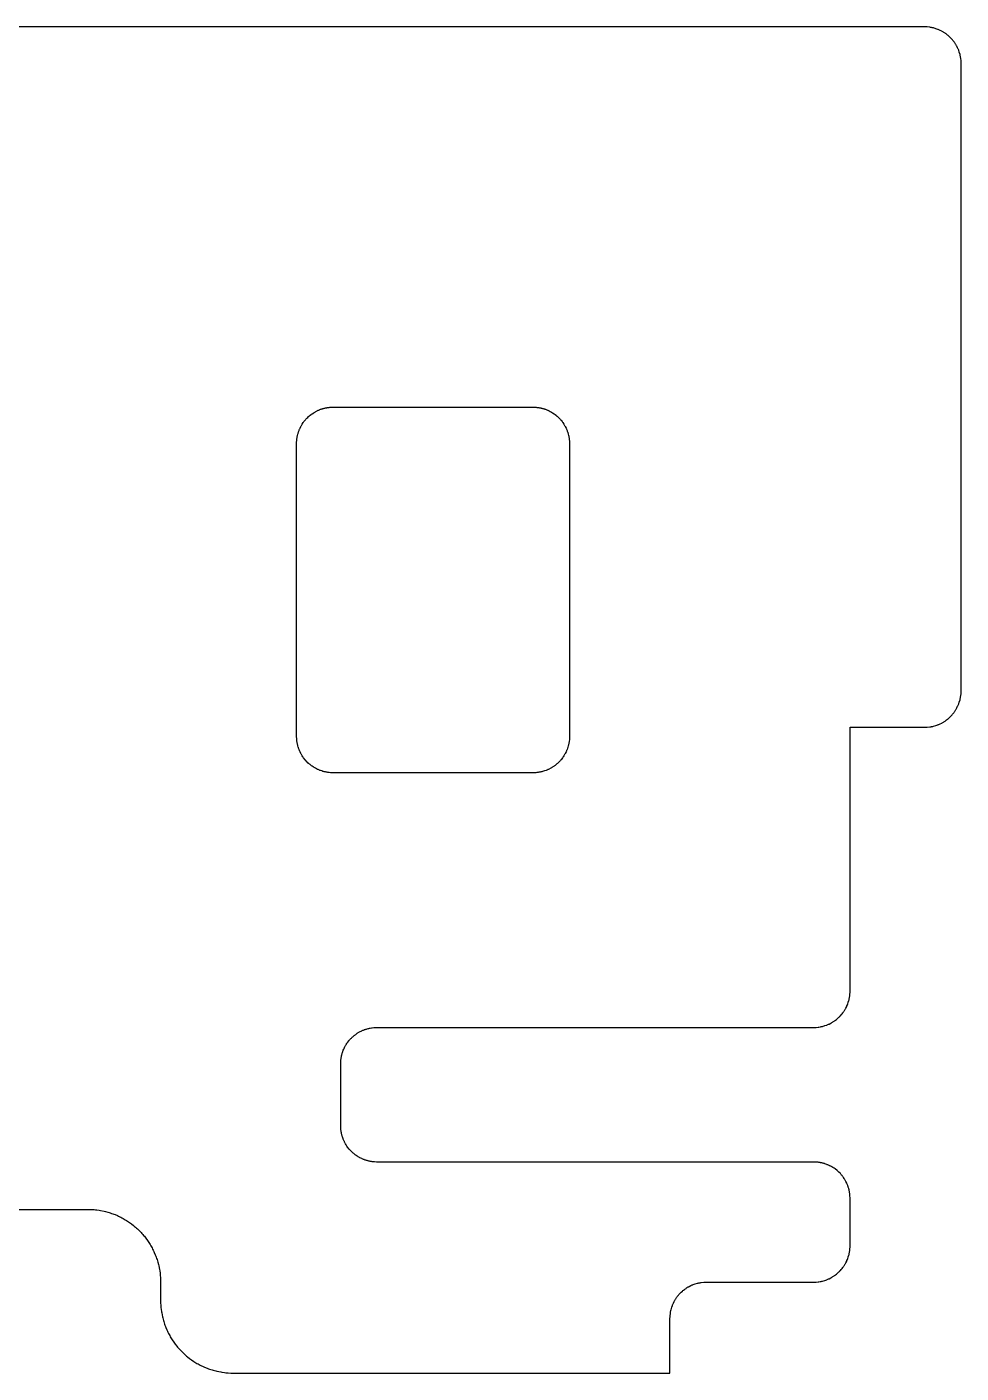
# Model space of a CAD drawing. Header units: metres. Extents: x -3 to 104, y 0 to 37.
# Drawn here: x 78.33 to 104, y 0 to 37 of the extents above; entities that cross this region are included whole.
import ezdxf

# ---------------------------------------------------------------- set-up
doc = ezdxf.new("R2010")
doc.units = ezdxf.units.M

msp = doc.modelspace()

# ---------------------------------------------------------------- linework, layer by layer
for p, q in [((103.018, 37), (-2.01758, 37)), ((103.035, 36.999), (103.018, 37)), ((103.053, 36.999), (103.035, 36.999)), ((103.069, 36.998), (103.053, 36.999)), ((103.14, 36.9902), (103.069, 36.998)), ((103.156, 36.9873), (103.14, 36.9902)), ((103.174, 36.9844), (103.156, 36.9873)), ((103.19, 36.9814), (103.174, 36.9844)), ((103.208, 36.9785), (103.19, 36.9814)), ((103.225, 36.9746), (103.208, 36.9785)), ((103.242, 36.9707), (103.225, 36.9746)), ((103.309, 36.9512), (103.242, 36.9707)), ((103.358, 36.9336), (103.309, 36.9512)), ((103.375, 36.9268), (103.358, 36.9336)), ((103.391, 36.9209), (103.375, 36.9268)), ((103.406, 36.9131), (103.391, 36.9209)), ((103.423, 36.9062), (103.406, 36.9131)), ((103.47, 36.8828), (103.423, 36.9062)), ((103.484, 36.875), (103.47, 36.8828)), ((103.5, 36.8662), (103.484, 36.875)), ((103.515, 36.8574), (103.5, 36.8662)), ((103.53, 36.8477), (103.515, 36.8574)), ((103.545, 36.8389), (103.53, 36.8477)), ((103.56, 36.8291), (103.545, 36.8389)), ((103.573, 36.8193), (103.56, 36.8291)), ((103.588, 36.8086), (103.573, 36.8193)), ((103.602, 36.7988), (103.588, 36.8086)), ((103.629, 36.7773), (103.602, 36.7988)), ((103.643, 36.7656), (103.629, 36.7773)), ((103.656, 36.7549), (103.643, 36.7656)), ((103.694, 36.7197), (103.656, 36.7549)), ((103.72, 36.6943), (103.694, 36.7197)), ((103.755, 36.6562), (103.72, 36.6943)), ((103.766, 36.6426), (103.755, 36.6562)), ((103.777, 36.6289), (103.766, 36.6426)), ((103.799, 36.6016), (103.777, 36.6289)), ((103.809, 36.5879), (103.799, 36.6016)), ((103.819, 36.5732), (103.809, 36.5879)), ((103.829, 36.5596), (103.819, 36.5732)), ((103.839, 36.5449), (103.829, 36.5596)), ((103.848, 36.5303), (103.839, 36.5449)), ((103.857, 36.5146), (103.848, 36.5303)), ((103.866, 36.5), (103.857, 36.5146)), ((103.875, 36.4844), (103.866, 36.5)), ((103.883, 36.4697), (103.875, 36.4844)), ((103.906, 36.4229), (103.883, 36.4697)), ((103.913, 36.4062), (103.906, 36.4229)), ((103.921, 36.3906), (103.913, 36.4062)), ((103.927, 36.375), (103.921, 36.3906)), ((103.934, 36.3584), (103.927, 36.375)), ((103.951, 36.3086), (103.934, 36.3584)), ((103.971, 36.2422), (103.951, 36.3086)), ((103.975, 36.2246), (103.971, 36.2422)), ((103.979, 36.208), (103.975, 36.2246)), ((103.981, 36.1904), (103.979, 36.208)), ((103.984, 36.1738), (103.981, 36.1904)), ((103.987, 36.1562), (103.984, 36.1738)), ((103.99, 36.1396), (103.987, 36.1562)), ((103.998, 36.0693), (103.99, 36.1396)), ((103.999, 36.0527), (103.998, 36.0693)), ((103.999, 36.0352), (103.999, 36.0527)), ((104, 36.0176), (103.999, 36.0352)), ((104, 18.7324), (104, 36.0176)), ((86.0439, 26.2686), (86.0693, 26.292)), ((86.0693, 26.292), (86.083, 26.3037)), ((86.083, 26.3037), (86.0957, 26.3154)), ((86.0957, 26.3154), (86.1367, 26.3477)), ((86.1367, 26.3477), (86.1514, 26.3584)), ((86.1514, 26.3584), (86.165, 26.3682)), ((86.165, 26.3682), (86.209, 26.3975)), ((86.209, 26.3975), (86.2236, 26.4062)), ((86.2236, 26.4062), (86.2393, 26.415)), ((86.2393, 26.415), (86.2539, 26.4238)), ((86.2539, 26.4238), (86.2695, 26.4326)), ((86.2695, 26.4326), (86.3008, 26.4482)), ((86.3008, 26.4482), (86.3164, 26.4551)), ((86.3164, 26.4551), (86.332, 26.4629)), ((86.332, 26.4629), (86.3477, 26.4697)), ((86.3477, 26.4697), (86.3643, 26.4766)), ((86.3643, 26.4766), (86.3809, 26.4824)), ((86.3809, 26.4824), (86.3965, 26.4893)), ((86.3965, 26.4893), (86.4131, 26.4951)), ((86.4131, 26.4951), (86.4297, 26.5)), ((86.4297, 26.5), (86.4463, 26.5059)), ((86.4463, 26.5059), (86.4629, 26.5107)), ((86.4629, 26.5107), (86.4805, 26.5146)), ((86.4805, 26.5146), (86.4971, 26.5195)), ((86.4971, 26.5195), (86.5137, 26.5234)), ((86.5137, 26.5234), (86.5312, 26.5273)), ((86.5312, 26.5273), (86.5479, 26.5312)), ((86.5479, 26.5312), (86.5654, 26.5342)), ((86.5654, 26.5342), (86.582, 26.5371)), ((86.582, 26.5371), (86.5996, 26.5391)), ((86.5996, 26.5391), (86.6172, 26.542)), ((86.6172, 26.542), (86.6338, 26.5439)), ((86.6338, 26.5439), (86.6514, 26.5449)), ((86.6514, 26.5449), (86.6689, 26.5469)), ((86.6689, 26.5469), (86.7041, 26.5488)), ((86.7041, 26.5488), (92.2734, 26.5488)), ((92.2734, 26.5488), (92.3086, 26.5469)), ((92.3086, 26.5469), (92.3262, 26.5449)), ((92.3262, 26.5449), (92.3438, 26.5439)), ((92.3438, 26.5439), (92.3604, 26.542)), ((92.3604, 26.542), (92.3779, 26.5391)), ((92.3779, 26.5391), (92.3955, 26.5371)), ((92.3955, 26.5371), (92.4121, 26.5342)), ((92.4121, 26.5342), (92.4297, 26.5312)), ((92.4297, 26.5312), (92.4463, 26.5273)), ((92.4463, 26.5273), (92.4639, 26.5234)), ((92.4639, 26.5234), (92.4805, 26.5195)), ((92.4805, 26.5195), (92.498, 26.5146)), ((92.498, 26.5146), (92.5146, 26.5107)), ((92.5146, 26.5107), (92.5312, 26.5059)), ((92.5312, 26.5059), (92.5479, 26.5)), ((92.5479, 26.5), (92.5645, 26.4951)), ((92.5645, 26.4951), (92.5811, 26.4893)), ((92.5811, 26.4893), (92.5977, 26.4824)), ((92.5977, 26.4824), (92.6133, 26.4766)), ((92.6133, 26.4766), (92.6299, 26.4697)), ((92.6299, 26.4697), (92.6455, 26.4629)), ((92.6455, 26.4629), (92.6611, 26.4551)), ((92.6611, 26.4551), (92.6768, 26.4482)), ((92.6768, 26.4482), (92.708, 26.4326)), ((92.708, 26.4326), (92.7393, 26.415)), ((92.7393, 26.415), (92.7686, 26.3975)), ((92.7686, 26.3975), (92.8125, 26.3682)), ((92.8125, 26.3682), (92.8262, 26.3584)), ((92.8262, 26.3584), (92.8408, 26.3477)), ((92.8408, 26.3477), (92.8818, 26.3154)), ((92.8818, 26.3154), (92.8945, 26.3037)), ((92.8945, 26.3037), (92.9082, 26.292)), ((92.9082, 26.292), (92.9336, 26.2686)), ((85.7988, 25.8916), (85.8057, 25.9072)), ((85.8057, 25.9072), (85.8115, 25.9238)), ((85.8115, 25.9238), (85.8184, 25.9395)), ((85.8184, 25.9395), (85.8252, 25.9561)), ((85.8252, 25.9561), (85.832, 25.9717)), ((85.832, 25.9717), (85.8555, 26.0186)), ((85.8555, 26.0186), (85.8643, 26.0342)), ((85.8643, 26.0342), (85.873, 26.0488)), ((85.873, 26.0488), (85.8818, 26.0645)), ((85.8818, 26.0645), (85.8906, 26.0791)), ((85.8906, 26.0791), (85.9199, 26.123)), ((85.9199, 26.123), (85.9297, 26.1367)), ((85.9297, 26.1367), (85.9404, 26.1514)), ((85.9404, 26.1514), (85.9727, 26.1924)), ((85.9727, 26.1924), (85.9844, 26.2051)), ((85.9844, 26.2051), (85.9961, 26.2188)), ((85.9961, 26.2188), (86.0195, 26.2441)), ((86.0195, 26.2441), (86.0439, 26.2686)), ((92.9336, 26.2686), (92.958, 26.2441)), ((92.958, 26.2441), (92.9697, 26.2314)), ((92.9697, 26.2314), (92.9824, 26.2188)), ((92.9824, 26.2188), (92.9932, 26.2051)), ((92.9932, 26.2051), (93.0049, 26.1924)), ((93.0049, 26.1924), (93.0371, 26.1514)), ((93.0371, 26.1514), (93.0479, 26.1367)), ((93.0479, 26.1367), (93.0576, 26.123)), ((93.0576, 26.123), (93.0869, 26.0791)), ((93.0869, 26.0791), (93.0957, 26.0645)), ((93.0957, 26.0645), (93.1045, 26.0488)), ((93.1045, 26.0488), (93.1133, 26.0342)), ((93.1133, 26.0342), (93.1221, 26.0186)), ((93.1221, 26.0186), (93.1455, 25.9717)), ((93.1455, 25.9717), (93.1523, 25.9561)), ((93.1523, 25.9561), (93.1592, 25.9395)), ((93.1592, 25.9395), (93.166, 25.9238)), ((93.166, 25.9238), (93.1729, 25.9072)), ((93.1729, 25.9072), (93.1787, 25.8916)), ((85.7393, 25.584), (85.7422, 25.6367)), ((85.7393, 17.4648), (85.7393, 25.584)), ((85.7422, 25.6367), (85.7441, 25.6533)), ((85.7441, 25.6533), (85.748, 25.6885)), ((85.748, 25.6885), (85.751, 25.7061)), ((85.751, 25.7061), (85.7539, 25.7227)), ((85.7539, 25.7227), (85.7568, 25.7402)), ((85.7568, 25.7402), (85.7607, 25.7568)), ((85.7607, 25.7568), (85.7646, 25.7744)), ((85.7646, 25.7744), (85.7725, 25.8076)), ((85.7725, 25.8076), (85.7773, 25.8252)), ((85.7773, 25.8252), (85.7822, 25.8418)), ((85.7822, 25.8418), (85.7881, 25.8584)), ((85.7881, 25.8584), (85.793, 25.875)), ((85.793, 25.875), (85.7988, 25.8916)), ((93.1787, 25.8916), (93.1846, 25.875)), ((93.1846, 25.875), (93.1895, 25.8584)), ((93.1895, 25.8584), (93.1953, 25.8418)), ((93.1953, 25.8418), (93.2002, 25.8252)), ((93.2002, 25.8252), (93.2051, 25.8076)), ((93.2051, 25.8076), (93.2129, 25.7744)), ((93.2129, 25.7744), (93.2168, 25.7568)), ((93.2168, 25.7568), (93.2207, 25.7402)), ((93.2207, 25.7402), (93.2236, 25.7227)), ((93.2236, 25.7227), (93.2266, 25.7061)), ((93.2266, 25.7061), (93.2295, 25.6885)), ((93.2295, 25.6885), (93.2334, 25.6533)), ((93.2334, 25.6533), (93.2354, 25.6367)), ((93.2354, 25.6367), (93.2383, 25.584)), ((93.2383, 25.584), (93.2383, 25.5664)), ((93.2383, 25.5664), (93.2393, 25.5488)), ((93.2393, 25.5488), (93.2393, 17.5)), ((103.951, 18.4414), (103.971, 18.5078)), ((103.971, 18.5078), (103.975, 18.5254)), ((103.975, 18.5254), (103.979, 18.542)), ((103.979, 18.542), (103.981, 18.5596)), ((103.981, 18.5596), (103.984, 18.5762)), ((103.984, 18.5762), (103.987, 18.5938)), ((103.987, 18.5938), (103.99, 18.6104)), ((103.99, 18.6104), (103.998, 18.6807)), ((103.998, 18.6807), (103.999, 18.6973)), ((103.999, 18.7148), (104, 18.7324)), ((103.999, 18.6973), (103.999, 18.7148)), ((103.777, 18.1211), (103.799, 18.1484)), ((103.799, 18.1484), (103.809, 18.1621)), ((103.809, 18.1621), (103.819, 18.1768)), ((103.819, 18.1768), (103.829, 18.1904)), ((103.829, 18.1904), (103.839, 18.2051)), ((103.839, 18.2051), (103.848, 18.2197)), ((103.848, 18.2197), (103.857, 18.2354)), ((103.857, 18.2354), (103.866, 18.25)), ((103.866, 18.25), (103.875, 18.2656)), ((103.875, 18.2656), (103.883, 18.2803)), ((103.883, 18.2803), (103.906, 18.3271)), ((103.906, 18.3271), (103.913, 18.3438)), ((103.913, 18.3438), (103.921, 18.3594)), ((103.921, 18.3594), (103.927, 18.375)), ((103.927, 18.375), (103.934, 18.3916)), ((103.934, 18.3916), (103.951, 18.4414)), ((103.14, 17.7598), (103.156, 17.7627)), ((103.156, 17.7627), (103.174, 17.7656)), ((103.174, 17.7656), (103.19, 17.7686)), ((103.19, 17.7686), (103.208, 17.7715)), ((103.208, 17.7715), (103.225, 17.7754)), ((103.225, 17.7754), (103.242, 17.7793)), ((103.242, 17.7793), (103.309, 17.7988)), ((103.309, 17.7988), (103.358, 17.8164)), ((103.358, 17.8164), (103.375, 17.8232)), ((103.375, 17.8232), (103.391, 17.8291)), ((103.391, 17.8291), (103.406, 17.8369)), ((103.406, 17.8369), (103.423, 17.8438)), ((103.423, 17.8438), (103.47, 17.8672)), ((103.47, 17.8672), (103.484, 17.875)), ((103.484, 17.875), (103.5, 17.8838)), ((103.5, 17.8838), (103.515, 17.8926)), ((103.515, 17.8926), (103.53, 17.9023)), ((103.53, 17.9023), (103.545, 17.9111)), ((103.545, 17.9111), (103.56, 17.9209)), ((103.56, 17.9209), (103.573, 17.9307)), ((103.573, 17.9307), (103.588, 17.9414)), ((103.588, 17.9414), (103.602, 17.9512)), ((103.602, 17.9512), (103.629, 17.9727)), ((103.629, 17.9727), (103.643, 17.9844)), ((103.643, 17.9844), (103.656, 17.9951)), ((103.656, 17.9951), (103.694, 18.0303)), ((103.694, 18.0303), (103.72, 18.0557)), ((103.72, 18.0557), (103.755, 18.0938)), ((103.755, 18.0938), (103.766, 18.1074)), ((103.766, 18.1074), (103.777, 18.1211)), ((85.7402, 17.4473), (85.7393, 17.4648)), ((85.7412, 17.4307), (85.7402, 17.4473)), ((85.7422, 17.4131), (85.7412, 17.4307)), ((85.748, 17.3604), (85.7422, 17.4131)), ((93.2354, 17.4131), (93.2295, 17.3604)), ((93.2363, 17.4307), (93.2354, 17.4131)), ((93.2373, 17.4473), (93.2363, 17.4307)), ((93.2383, 17.4648), (93.2373, 17.4473)), ((93.2393, 17.5), (93.2383, 17.4824)), ((93.2383, 17.4824), (93.2383, 17.4648)), ((100.95, 10.4824), (100.95, 17.75)), ((100.95, 17.75), (103.018, 17.75)), ((103.018, 17.75), (103.035, 17.751)), ((103.035, 17.751), (103.053, 17.751)), ((103.053, 17.751), (103.069, 17.752)), ((103.069, 17.752), (103.14, 17.7598)), ((85.751, 17.3438), (85.748, 17.3604)), ((85.7539, 17.3262), (85.751, 17.3438)), ((85.7568, 17.3096), (85.7539, 17.3262)), ((85.7607, 17.292), (85.7568, 17.3096)), ((85.7646, 17.2754), (85.7607, 17.292)), ((85.7686, 17.2578), (85.7646, 17.2754)), ((85.7725, 17.2412), (85.7686, 17.2578)), ((85.7822, 17.208), (85.7725, 17.2412)), ((85.7881, 17.1914), (85.7822, 17.208)), ((85.793, 17.1748), (85.7881, 17.1914)), ((85.7988, 17.1582), (85.793, 17.1748)), ((85.8057, 17.1416), (85.7988, 17.1582)), ((85.8115, 17.125), (85.8057, 17.1416)), ((85.8184, 17.1094), (85.8115, 17.125)), ((85.8252, 17.0928), (85.8184, 17.1094)), ((85.832, 17.0771), (85.8252, 17.0928)), ((85.8555, 17.0303), (85.832, 17.0771)), ((85.8643, 17.0156), (85.8555, 17.0303)), ((93.1221, 17.0303), (93.1133, 17.0156)), ((93.1455, 17.0771), (93.1221, 17.0303)), ((93.1523, 17.0928), (93.1455, 17.0771)), ((93.1592, 17.1094), (93.1523, 17.0928)), ((93.166, 17.125), (93.1592, 17.1094)), ((93.1729, 17.1416), (93.166, 17.125)), ((93.1846, 17.1748), (93.1729, 17.1416)), ((93.1895, 17.1914), (93.1846, 17.1748)), ((93.1953, 17.208), (93.1895, 17.1914)), ((93.2051, 17.2412), (93.1953, 17.208)), ((93.209, 17.2578), (93.2051, 17.2412)), ((93.2129, 17.2754), (93.209, 17.2578)), ((93.2168, 17.292), (93.2129, 17.2754)), ((93.2207, 17.3096), (93.2168, 17.292)), ((93.2236, 17.3262), (93.2207, 17.3096)), ((93.2266, 17.3438), (93.2236, 17.3262)), ((93.2295, 17.3604), (93.2266, 17.3438)), ((85.873, 17), (85.8643, 17.0156)), ((85.8818, 16.9854), (85.873, 17)), ((85.8906, 16.9697), (85.8818, 16.9854)), ((85.9102, 16.9404), (85.8906, 16.9697)), ((85.9199, 16.9268), (85.9102, 16.9404)), ((85.9297, 16.9121), (85.9199, 16.9268)), ((85.9727, 16.8574), (85.9297, 16.9121)), ((85.9844, 16.8438), (85.9727, 16.8574)), ((86.0312, 16.793), (85.9844, 16.8438)), ((86.0439, 16.7803), (86.0312, 16.793)), ((86.0693, 16.7568), (86.0439, 16.7803)), ((86.083, 16.7451), (86.0693, 16.7568)), ((86.0957, 16.7344), (86.083, 16.7451)), ((86.1094, 16.7227), (86.0957, 16.7344)), ((86.1367, 16.7012), (86.1094, 16.7227)), ((86.1514, 16.6914), (86.1367, 16.7012)), ((86.165, 16.6807), (86.1514, 16.6914)), ((86.1943, 16.6611), (86.165, 16.6807)), ((86.209, 16.6523), (86.1943, 16.6611)), ((86.2236, 16.6426), (86.209, 16.6523)), ((92.7686, 16.6523), (92.7539, 16.6426)), ((92.7832, 16.6611), (92.7686, 16.6523)), ((92.8125, 16.6807), (92.7832, 16.6611)), ((92.8262, 16.6914), (92.8125, 16.6807)), ((92.8408, 16.7012), (92.8262, 16.6914)), ((92.8682, 16.7227), (92.8408, 16.7012)), ((92.8818, 16.7344), (92.8682, 16.7227)), ((92.8945, 16.7451), (92.8818, 16.7344)), ((92.9082, 16.7568), (92.8945, 16.7451)), ((92.9336, 16.7803), (92.9082, 16.7568)), ((92.9463, 16.793), (92.9336, 16.7803)), ((92.9697, 16.8184), (92.9463, 16.793)), ((92.9824, 16.8311), (92.9697, 16.8184)), ((92.9932, 16.8438), (92.9824, 16.8311)), ((93.0049, 16.8574), (92.9932, 16.8438)), ((93.0479, 16.9121), (93.0049, 16.8574)), ((93.0576, 16.9268), (93.0479, 16.9121)), ((93.0674, 16.9404), (93.0576, 16.9268)), ((93.0869, 16.9697), (93.0674, 16.9404)), ((93.0957, 16.9854), (93.0869, 16.9697)), ((93.1045, 17), (93.0957, 16.9854)), ((93.1133, 17.0156), (93.1045, 17)), ((86.2393, 16.6338), (86.2236, 16.6426)), ((86.2539, 16.625), (86.2393, 16.6338)), ((86.3164, 16.5938), (86.2539, 16.625)), ((86.332, 16.5869), (86.3164, 16.5938)), ((86.3477, 16.5791), (86.332, 16.5869)), ((86.3643, 16.5732), (86.3477, 16.5791)), ((86.3809, 16.5664), (86.3643, 16.5732)), ((86.3965, 16.5605), (86.3809, 16.5664)), ((86.4297, 16.5488), (86.3965, 16.5605)), ((86.4629, 16.5391), (86.4297, 16.5488)), ((86.4805, 16.5342), (86.4629, 16.5391)), ((86.4971, 16.5293), (86.4805, 16.5342)), ((86.5137, 16.5254), (86.4971, 16.5293)), ((86.5312, 16.5215), (86.5137, 16.5254)), ((86.5479, 16.5186), (86.5312, 16.5215)), ((86.5654, 16.5156), (86.5479, 16.5186)), ((86.582, 16.5127), (86.5654, 16.5156)), ((86.5996, 16.5098), (86.582, 16.5127)), ((86.6172, 16.5078), (86.5996, 16.5098)), ((86.6338, 16.5059), (86.6172, 16.5078)), ((86.6689, 16.502), (86.6338, 16.5059)), ((86.6865, 16.501), (86.6689, 16.502)), ((86.7041, 16.501), (86.6865, 16.501)), ((86.7217, 16.5), (86.7041, 16.501)), ((92.2559, 16.5), (86.7217, 16.5)), ((92.2734, 16.501), (92.2559, 16.5)), ((92.291, 16.501), (92.2734, 16.501)), ((92.3086, 16.502), (92.291, 16.501)), ((92.3438, 16.5059), (92.3086, 16.502)), ((92.3604, 16.5078), (92.3438, 16.5059)), ((92.3779, 16.5098), (92.3604, 16.5078)), ((92.3955, 16.5127), (92.3779, 16.5098)), ((92.4121, 16.5156), (92.3955, 16.5127)), ((92.4297, 16.5186), (92.4121, 16.5156)), ((92.4463, 16.5215), (92.4297, 16.5186)), ((92.4639, 16.5254), (92.4463, 16.5215)), ((92.4805, 16.5293), (92.4639, 16.5254)), ((92.498, 16.5342), (92.4805, 16.5293)), ((92.5479, 16.5488), (92.498, 16.5342)), ((92.5977, 16.5664), (92.5479, 16.5488)), ((92.6133, 16.5732), (92.5977, 16.5664)), ((92.6299, 16.5791), (92.6133, 16.5732)), ((92.6455, 16.5869), (92.6299, 16.5791)), ((92.6611, 16.5938), (92.6455, 16.5869)), ((92.7236, 16.625), (92.6611, 16.5938)), ((92.7393, 16.6338), (92.7236, 16.625)), ((92.7539, 16.6426), (92.7393, 16.6338)), ((100.938, 10.3438), (100.94, 10.3604)), ((100.94, 10.3604), (100.946, 10.4131)), ((100.946, 10.4131), (100.947, 10.4307)), ((100.947, 10.4307), (100.948, 10.4473)), ((100.948, 10.4473), (100.95, 10.4824)), ((100.808, 9.98535), (100.816, 10)), ((100.816, 10), (100.824, 10.0156)), ((100.824, 10.0156), (100.833, 10.0303)), ((100.833, 10.0303), (100.856, 10.0771)), ((100.856, 10.0771), (100.863, 10.0938)), ((100.863, 10.0938), (100.877, 10.125)), ((100.877, 10.125), (100.884, 10.1416)), ((100.884, 10.1416), (100.901, 10.1914)), ((100.901, 10.1914), (100.916, 10.2412)), ((100.916, 10.2412), (100.92, 10.2578)), ((100.92, 10.2578), (100.925, 10.2754)), ((100.925, 10.2754), (100.928, 10.292)), ((100.928, 10.292), (100.932, 10.3096)), ((100.932, 10.3096), (100.935, 10.3262)), ((100.935, 10.3262), (100.938, 10.3438)), ((100.42, 9.61719), (100.435, 9.625)), ((100.435, 9.625), (100.45, 9.63379)), ((100.45, 9.63379), (100.465, 9.64258)), ((100.465, 9.64258), (100.479, 9.65234)), ((100.479, 9.65234), (100.495, 9.66113)), ((100.495, 9.66113), (100.509, 9.6709)), ((100.509, 9.6709), (100.523, 9.68066)), ((100.523, 9.68066), (100.538, 9.69141)), ((100.538, 9.69141), (100.552, 9.70117)), ((100.552, 9.70117), (100.579, 9.72266)), ((100.579, 9.72266), (100.593, 9.73438)), ((100.593, 9.73438), (100.606, 9.74512)), ((100.606, 9.74512), (100.645, 9.78027)), ((100.645, 9.78027), (100.657, 9.79297)), ((100.657, 9.79297), (100.669, 9.80566)), ((100.669, 9.80566), (100.682, 9.81836)), ((100.682, 9.81836), (100.705, 9.84375)), ((100.705, 9.84375), (100.716, 9.85742)), ((100.716, 9.85742), (100.728, 9.87109)), ((100.728, 9.87109), (100.749, 9.89844)), ((100.749, 9.89844), (100.759, 9.91211)), ((100.759, 9.91211), (100.77, 9.92676)), ((100.77, 9.92676), (100.779, 9.94043)), ((100.779, 9.94043), (100.789, 9.95508)), ((100.789, 9.95508), (100.798, 9.96973)), ((100.798, 9.96973), (100.808, 9.98535)), ((87.2812, 9.24316), (87.2939, 9.25488)), ((87.2939, 9.25488), (87.3076, 9.26562)), ((87.3076, 9.26562), (87.3203, 9.27734)), ((87.3203, 9.27734), (87.334, 9.28809)), ((87.334, 9.28809), (87.3486, 9.29883)), ((87.3486, 9.29883), (87.3623, 9.30859)), ((87.3623, 9.30859), (87.376, 9.31934)), ((87.376, 9.31934), (87.4053, 9.33887)), ((87.4053, 9.33887), (87.4199, 9.34766)), ((87.4199, 9.34766), (87.4346, 9.35742)), ((87.4346, 9.35742), (87.4502, 9.36621)), ((87.4502, 9.36621), (87.4648, 9.375)), ((87.4648, 9.375), (87.5273, 9.40625)), ((87.5273, 9.40625), (87.543, 9.41309)), ((87.543, 9.41309), (87.5596, 9.4209)), ((87.5596, 9.4209), (87.5752, 9.42676)), ((87.5752, 9.42676), (87.5918, 9.43359)), ((87.5918, 9.43359), (87.6084, 9.43945)), ((87.6084, 9.43945), (87.624, 9.44531)), ((87.624, 9.44531), (87.6406, 9.45117)), ((87.6406, 9.45117), (87.6572, 9.45605)), ((87.6572, 9.45605), (87.6748, 9.46094)), ((87.6748, 9.46094), (87.708, 9.4707)), ((87.708, 9.4707), (87.7246, 9.47461)), ((87.7246, 9.47461), (87.7422, 9.47852)), ((87.7422, 9.47852), (87.7588, 9.48145)), ((87.7588, 9.48145), (87.7939, 9.4873)), ((87.7939, 9.4873), (87.8105, 9.49023)), ((87.8105, 9.49023), (87.8633, 9.49609)), ((87.8633, 9.49609), (87.8799, 9.49805)), ((87.8799, 9.49805), (87.8975, 9.49902)), ((87.8975, 9.49902), (87.915, 9.49902)), ((87.915, 9.49902), (87.9326, 9.5)), ((87.9326, 9.5), (99.9678, 9.5)), ((99.9678, 9.5), (99.9854, 9.50098)), ((99.9854, 9.50098), (100.002, 9.50098)), ((100.002, 9.50098), (100.02, 9.50195)), ((100.02, 9.50195), (100.072, 9.50781)), ((100.072, 9.50781), (100.089, 9.50977)), ((100.089, 9.50977), (100.124, 9.51562)), ((100.124, 9.51562), (100.141, 9.51855)), ((100.141, 9.51855), (100.158, 9.52148)), ((100.158, 9.52148), (100.175, 9.52539)), ((100.175, 9.52539), (100.192, 9.5293)), ((100.192, 9.5293), (100.259, 9.54883)), ((100.259, 9.54883), (100.309, 9.56641)), ((100.309, 9.56641), (100.324, 9.57324)), ((100.324, 9.57324), (100.341, 9.5791)), ((100.341, 9.5791), (100.356, 9.58691)), ((100.356, 9.58691), (100.373, 9.59375)), ((100.373, 9.59375), (100.42, 9.61719)), ((87.0225, 8.875), (87.0361, 8.90625)), ((87.0361, 8.90625), (87.0439, 8.92285)), ((87.0439, 8.92285), (87.0508, 8.93848)), ((87.0508, 8.93848), (87.0586, 8.9541)), ((87.0586, 8.9541), (87.0674, 8.96973)), ((87.0674, 8.96973), (87.0752, 8.98438)), ((87.0752, 8.98438), (87.084, 9)), ((87.084, 9), (87.0928, 9.01465)), ((87.0928, 9.01465), (87.1016, 9.03027)), ((87.1016, 9.03027), (87.1211, 9.05957)), ((87.1211, 9.05957), (87.1309, 9.07324)), ((87.1309, 9.07324), (87.1406, 9.08789)), ((87.1406, 9.08789), (87.1836, 9.14258)), ((87.1836, 9.14258), (87.1953, 9.15625)), ((87.1953, 9.15625), (87.2305, 9.19434)), ((87.2305, 9.19434), (87.2432, 9.20703)), ((87.2432, 9.20703), (87.2549, 9.21973)), ((87.2549, 9.21973), (87.2676, 9.23145)), ((87.2676, 9.23145), (87.2812, 9.24316)), ((86.9502, 8.53516), (86.9512, 8.55273)), ((86.9502, 6.76465), (86.9502, 8.53516)), ((86.9512, 8.55273), (86.9521, 8.56934)), ((86.9521, 8.56934), (86.9541, 8.58691)), ((86.9541, 8.58691), (86.9551, 8.60449)), ((86.9551, 8.60449), (86.957, 8.62207)), ((86.957, 8.62207), (86.96, 8.63965)), ((86.96, 8.63965), (86.9619, 8.65625)), ((86.9619, 8.65625), (86.9648, 8.67383)), ((86.9648, 8.67383), (86.9688, 8.69043)), ((86.9688, 8.69043), (86.9717, 8.70801)), ((86.9717, 8.70801), (86.9756, 8.72461)), ((86.9756, 8.72461), (86.9795, 8.74219)), ((86.9795, 8.74219), (86.9844, 8.75879)), ((86.9844, 8.75879), (86.9883, 8.77539)), ((86.9883, 8.77539), (86.9941, 8.79199)), ((86.9941, 8.79199), (86.999, 8.80859)), ((86.999, 8.80859), (87.0225, 8.875)), ((86.9512, 6.74805), (86.9502, 6.76465)), ((86.9521, 6.73047), (86.9512, 6.74805)), ((86.9541, 6.71289), (86.9521, 6.73047)), ((86.9551, 6.69531), (86.9541, 6.71289)), ((86.957, 6.67773), (86.9551, 6.69531)), ((86.96, 6.66113), (86.957, 6.67773)), ((86.9619, 6.64355), (86.96, 6.66113)), ((86.9648, 6.62598), (86.9619, 6.64355)), ((86.9688, 6.60938), (86.9648, 6.62598)), ((86.9717, 6.5918), (86.9688, 6.60938)), ((86.9756, 6.5752), (86.9717, 6.5918)), ((86.9795, 6.55762), (86.9756, 6.5752)), ((86.9844, 6.54102), (86.9795, 6.55762)), ((86.9883, 6.52441), (86.9844, 6.54102)), ((86.9941, 6.50781), (86.9883, 6.52441)), ((86.999, 6.49121), (86.9941, 6.50781)), ((87.0166, 6.44141), (86.999, 6.49121)), ((87.0225, 6.42578), (87.0166, 6.44141)), ((87.0293, 6.40918), (87.0225, 6.42578)), ((87.0361, 6.39355), (87.0293, 6.40918)), ((87.0439, 6.37695), (87.0361, 6.39355)), ((87.0508, 6.36133), (87.0439, 6.37695)), ((87.0586, 6.3457), (87.0508, 6.36133)), ((87.0674, 6.33008), (87.0586, 6.3457)), ((87.0752, 6.31543), (87.0674, 6.33008)), ((87.084, 6.2998), (87.0752, 6.31543)), ((87.1016, 6.27051), (87.084, 6.2998)), ((87.1113, 6.25488), (87.1016, 6.27051)), ((87.1211, 6.24121), (87.1113, 6.25488)), ((87.1406, 6.21191), (87.1211, 6.24121)), ((87.1836, 6.15723), (87.1406, 6.21191)), ((87.1953, 6.14355), (87.1836, 6.15723)), ((87.2305, 6.10547), (87.1953, 6.14355)), ((87.2676, 6.06836), (87.2305, 6.10547)), ((87.2812, 6.05664), (87.2676, 6.06836)), ((87.2939, 6.04492), (87.2812, 6.05664)), ((87.3076, 6.03418), (87.2939, 6.04492)), ((87.3203, 6.02246), (87.3076, 6.03418)), ((87.334, 6.01172), (87.3203, 6.02246)), ((87.3486, 6.00098), (87.334, 6.01172)), ((87.3623, 5.99121), (87.3486, 6.00098)), ((87.376, 5.98047), (87.3623, 5.99121)), ((87.4053, 5.96094), (87.376, 5.98047)), ((87.4199, 5.95215), (87.4053, 5.96094)), ((87.4346, 5.94238), (87.4199, 5.95215)), ((87.4502, 5.93359), (87.4346, 5.94238)), ((87.4648, 5.92578), (87.4502, 5.93359)), ((87.4805, 5.91699), (87.4648, 5.92578)), ((87.5273, 5.89355), (87.4805, 5.91699)), ((87.543, 5.88672), (87.5273, 5.89355)), ((87.5596, 5.87988), (87.543, 5.88672)), ((87.5752, 5.87305), (87.5596, 5.87988)), ((87.5918, 5.86621), (87.5752, 5.87305)), ((87.6084, 5.86035), (87.5918, 5.86621)), ((87.624, 5.85449), (87.6084, 5.86035)), ((87.6406, 5.84863), (87.624, 5.85449)), ((87.6572, 5.84375), (87.6406, 5.84863)), ((87.6748, 5.83887), (87.6572, 5.84375)), ((87.6914, 5.83398), (87.6748, 5.83887)), ((87.708, 5.83008), (87.6914, 5.83398)), ((87.7246, 5.8252), (87.708, 5.83008)), ((87.7422, 5.82227), (87.7246, 5.8252)), ((87.7588, 5.81836), (87.7422, 5.82227)), ((87.7939, 5.8125), (87.7588, 5.81836)), ((87.8105, 5.80957), (87.7939, 5.8125)), ((87.8633, 5.80371), (87.8105, 5.80957)), ((87.8799, 5.80273), (87.8633, 5.80371)), ((87.9326, 5.7998), (87.8799, 5.80273)), ((99.9854, 5.7998), (87.9326, 5.7998)), ((100.002, 5.79883), (99.9854, 5.7998)), ((100.02, 5.79785), (100.002, 5.79883)), ((100.037, 5.7959), (100.02, 5.79785)), ((100.055, 5.79492), (100.037, 5.7959)), ((100.072, 5.79297), (100.055, 5.79492)), ((100.089, 5.79004), (100.072, 5.79297)), ((100.106, 5.78809), (100.089, 5.79004)), ((100.124, 5.78516), (100.106, 5.78809)), ((100.141, 5.78125), (100.124, 5.78516)), ((100.158, 5.77832), (100.141, 5.78125)), ((100.175, 5.77441), (100.158, 5.77832)), ((100.192, 5.77051), (100.175, 5.77441)), ((100.209, 5.76562), (100.192, 5.77051)), ((100.226, 5.76172), (100.209, 5.76562)), ((100.242, 5.75586), (100.226, 5.76172)), ((100.259, 5.75098), (100.242, 5.75586)), ((100.309, 5.7334), (100.259, 5.75098)), ((100.324, 5.72754), (100.309, 5.7334)), ((100.341, 5.7207), (100.324, 5.72754)), ((100.356, 5.71387), (100.341, 5.7207)), ((100.373, 5.70605), (100.356, 5.71387)), ((100.389, 5.69922), (100.373, 5.70605)), ((100.404, 5.69141), (100.389, 5.69922)), ((100.42, 5.68262), (100.404, 5.69141)), ((100.435, 5.6748), (100.42, 5.68262)), ((100.45, 5.66602), (100.435, 5.6748)), ((100.479, 5.64844), (100.45, 5.66602)), ((100.495, 5.63867), (100.479, 5.64844)), ((100.509, 5.62891), (100.495, 5.63867)), ((100.538, 5.60938), (100.509, 5.62891)), ((100.593, 5.56641), (100.538, 5.60938)), ((100.606, 5.55469), (100.593, 5.56641)), ((100.645, 5.51953), (100.606, 5.55469)), ((100.682, 5.48242), (100.645, 5.51953)), ((100.693, 5.46875), (100.682, 5.48242)), ((100.705, 5.45605), (100.693, 5.46875)), ((100.716, 5.44238), (100.705, 5.45605)), ((100.728, 5.42969), (100.716, 5.44238)), ((100.738, 5.41602), (100.728, 5.42969)), ((100.749, 5.40137), (100.738, 5.41602)), ((100.759, 5.3877), (100.749, 5.40137)), ((100.77, 5.37402), (100.759, 5.3877)), ((100.789, 5.34473), (100.77, 5.37402)), ((100.798, 5.33008), (100.789, 5.34473)), ((100.808, 5.31543), (100.798, 5.33008)), ((100.816, 5.2998), (100.808, 5.31543)), ((100.824, 5.28516), (100.816, 5.2998)), ((100.833, 5.26953), (100.824, 5.28516)), ((100.856, 5.22266), (100.833, 5.26953)), ((100.863, 5.20703), (100.856, 5.22266)), ((100.87, 5.19043), (100.863, 5.20703)), ((100.877, 5.1748), (100.87, 5.19043)), ((100.884, 5.1582), (100.877, 5.1748)), ((100.89, 5.1416), (100.884, 5.1582)), ((100.896, 5.12598), (100.89, 5.1416)), ((100.901, 5.10938), (100.896, 5.12598)), ((100.906, 5.09277), (100.901, 5.10938)), ((100.911, 5.0752), (100.906, 5.09277)), ((100.916, 5.05859), (100.911, 5.0752)), ((100.92, 5.04199), (100.916, 5.05859)), ((100.925, 5.02539), (100.92, 5.04199)), ((100.928, 5.00781), (100.925, 5.02539)), ((100.932, 4.99121), (100.928, 5.00781)), ((100.938, 4.95605), (100.932, 4.99121)), ((100.94, 4.93945), (100.938, 4.95605)), ((100.946, 4.88672), (100.94, 4.93945)), ((100.947, 4.87012), (100.946, 4.88672)), ((100.95, 4.81738), (100.947, 4.87012)), ((100.95, 3.48242), (100.95, 4.81738)), ((19.9648, 4.5), (80.0352, 4.5)), ((80.0352, 4.5), (80.0693, 4.49902)), ((80.0693, 4.49902), (80.1396, 4.49512)), ((80.1396, 4.49512), (80.1738, 4.49219)), ((80.1738, 4.49219), (80.209, 4.48926)), ((80.209, 4.48926), (80.2441, 4.48535)), ((80.2441, 4.48535), (80.3125, 4.47559)), ((80.3125, 4.47559), (80.3477, 4.46973)), ((80.3477, 4.46973), (80.4502, 4.44922)), ((80.4502, 4.44922), (80.4834, 4.44043)), ((80.4834, 4.44043), (80.5518, 4.42285)), ((80.5518, 4.42285), (80.585, 4.41309)), ((80.585, 4.41309), (80.6182, 4.40234)), ((80.6182, 4.40234), (80.6514, 4.39062)), ((80.6514, 4.39062), (80.6836, 4.37891)), ((80.6836, 4.37891), (80.7168, 4.36719)), ((80.7168, 4.36719), (80.749, 4.35449)), ((80.749, 4.35449), (80.8135, 4.32715)), ((80.8135, 4.32715), (80.8457, 4.3125)), ((80.8457, 4.3125), (80.877, 4.29785)), ((80.877, 4.29785), (80.9082, 4.28223)), ((80.9082, 4.28223), (80.9385, 4.26562)), ((80.9385, 4.26562), (80.9697, 4.24902)), ((80.9697, 4.24902), (81, 4.23242)), ((81, 4.23242), (81.0303, 4.21387)), ((81.0303, 4.21387), (81.0596, 4.19629)), ((81.0596, 4.19629), (81.0889, 4.17773)), ((81.0889, 4.17773), (81.1475, 4.13867)), ((81.1475, 4.13867), (81.2041, 4.09766)), ((81.2041, 4.09766), (81.2588, 4.05469)), ((81.2588, 4.05469), (81.2852, 4.03223)), ((81.2852, 4.03223), (81.3125, 4.00977)), ((81.3125, 4.00977), (81.3379, 3.98633)), ((81.3379, 3.98633), (81.3643, 3.96289)), ((81.3643, 3.96289), (81.3896, 3.93848)), ((81.3896, 3.93848), (81.4385, 3.88965)), ((81.4385, 3.88965), (81.4629, 3.86426)), ((81.4629, 3.86426), (81.4863, 3.83789)), ((81.4863, 3.83789), (81.5098, 3.8125)), ((81.5098, 3.8125), (81.5322, 3.78516)), ((81.5322, 3.78516), (81.5547, 3.75879)), ((81.5547, 3.75879), (81.5977, 3.7041)), ((81.5977, 3.7041), (81.6387, 3.64746)), ((81.6387, 3.64746), (81.6777, 3.58887)), ((81.6777, 3.58887), (81.6963, 3.55957)), ((81.6963, 3.55957), (81.7139, 3.53027)), ((81.7139, 3.53027), (81.7324, 3.5)), ((81.7324, 3.5), (81.749, 3.46973)), ((81.749, 3.46973), (81.7656, 3.43848)), ((81.7656, 3.43848), (81.7822, 3.4082)), ((81.7822, 3.4082), (81.7979, 3.37695)), ((81.7979, 3.37695), (81.8125, 3.3457)), ((81.8125, 3.3457), (81.8271, 3.31348)), ((100.935, 3.32617), (100.938, 3.34375)), ((100.938, 3.34375), (100.94, 3.36035)), ((100.94, 3.36035), (100.946, 3.41309)), ((100.946, 3.41309), (100.947, 3.43066)), ((100.947, 3.43066), (100.948, 3.44727)), ((100.948, 3.44727), (100.95, 3.48242)), ((81.8271, 3.31348), (81.8545, 3.24902)), ((81.8545, 3.24902), (81.8672, 3.2168)), ((81.8672, 3.2168), (81.8789, 3.18359)), ((81.8789, 3.18359), (81.8906, 3.15137)), ((81.8906, 3.15137), (81.9023, 3.11816)), ((81.9023, 3.11816), (81.9131, 3.08496)), ((81.9131, 3.08496), (81.9229, 3.05176)), ((81.9229, 3.05176), (81.9404, 2.9834)), ((81.9404, 2.9834), (81.9492, 2.9502)), ((100.789, 2.95508), (100.798, 2.96973)), ((100.798, 2.96973), (100.808, 2.98535)), ((100.808, 2.98535), (100.816, 3)), ((100.816, 3), (100.824, 3.01562)), ((100.824, 3.01562), (100.833, 3.03027)), ((100.833, 3.03027), (100.856, 3.07715)), ((100.856, 3.07715), (100.863, 3.09375)), ((100.863, 3.09375), (100.877, 3.125)), ((100.877, 3.125), (100.884, 3.1416)), ((100.884, 3.1416), (100.901, 3.19141)), ((100.901, 3.19141), (100.916, 3.24121)), ((100.916, 3.24121), (100.92, 3.25781)), ((100.92, 3.25781), (100.925, 3.27539)), ((100.925, 3.27539), (100.928, 3.29199)), ((100.928, 3.29199), (100.932, 3.30957)), ((100.932, 3.30957), (100.935, 3.32617)), ((81.9492, 2.9502), (81.9697, 2.84766)), ((81.9697, 2.84766), (81.9756, 2.8125)), ((81.9756, 2.8125), (81.9854, 2.74414)), ((81.9854, 2.74414), (81.9893, 2.70898)), ((81.9893, 2.70898), (81.9922, 2.67383)), ((81.9922, 2.67383), (81.9951, 2.63965)), ((81.9951, 2.63965), (81.999, 2.56934)), ((100.356, 2.58691), (100.373, 2.59375)), ((100.373, 2.59375), (100.42, 2.61719)), ((100.42, 2.61719), (100.435, 2.625)), ((100.435, 2.625), (100.45, 2.63379)), ((100.45, 2.63379), (100.465, 2.64258)), ((100.465, 2.64258), (100.479, 2.65234)), ((100.479, 2.65234), (100.495, 2.66113)), ((100.495, 2.66113), (100.509, 2.6709)), ((100.509, 2.6709), (100.523, 2.68066)), ((100.523, 2.68066), (100.538, 2.69141)), ((100.538, 2.69141), (100.552, 2.70117)), ((100.552, 2.70117), (100.579, 2.72266)), ((100.579, 2.72266), (100.593, 2.73438)), ((100.593, 2.73438), (100.606, 2.74512)), ((100.606, 2.74512), (100.645, 2.78027)), ((100.645, 2.78027), (100.657, 2.79297)), ((100.657, 2.79297), (100.669, 2.80566)), ((100.669, 2.80566), (100.682, 2.81836)), ((100.682, 2.81836), (100.705, 2.84375)), ((100.705, 2.84375), (100.716, 2.85742)), ((100.716, 2.85742), (100.728, 2.87109)), ((100.728, 2.87109), (100.749, 2.89844)), ((100.749, 2.89844), (100.759, 2.91211)), ((100.759, 2.91211), (100.77, 2.92676)), ((100.77, 2.92676), (100.779, 2.94043)), ((100.779, 2.94043), (100.789, 2.95508)), ((81.999, 2.56934), (82, 2.53516)), ((82, 2.53516), (82, 1.96484)), ((96.3057, 2.21973), (96.3438, 2.25488)), ((96.3438, 2.25488), (96.3574, 2.26562)), ((96.3574, 2.26562), (96.3711, 2.27734)), ((96.3711, 2.27734), (96.3984, 2.29883)), ((96.3984, 2.29883), (96.4121, 2.30859)), ((96.4121, 2.30859), (96.4268, 2.31934)), ((96.4268, 2.31934), (96.4404, 2.3291)), ((96.4404, 2.3291), (96.4551, 2.33887)), ((96.4551, 2.33887), (96.4697, 2.34766)), ((96.4697, 2.34766), (96.4854, 2.35742)), ((96.4854, 2.35742), (96.5, 2.36621)), ((96.5, 2.36621), (96.5156, 2.375)), ((96.5156, 2.375), (96.5303, 2.38281)), ((96.5303, 2.38281), (96.5771, 2.40625)), ((96.5771, 2.40625), (96.5938, 2.41309)), ((96.5938, 2.41309), (96.6094, 2.4209)), ((96.6094, 2.4209), (96.625, 2.42676)), ((96.625, 2.42676), (96.6416, 2.43359)), ((96.6416, 2.43359), (96.6914, 2.45117)), ((96.6914, 2.45117), (96.7578, 2.4707)), ((96.7578, 2.4707), (96.7754, 2.47461)), ((96.7754, 2.47461), (96.792, 2.47852)), ((96.792, 2.47852), (96.8096, 2.48145)), ((96.8096, 2.48145), (96.8262, 2.48438)), ((96.8262, 2.48438), (96.8438, 2.4873)), ((96.8438, 2.4873), (96.8604, 2.49023)), ((96.8604, 2.49023), (96.9307, 2.49805)), ((96.9307, 2.49805), (96.9473, 2.49902)), ((96.9473, 2.49902), (96.9648, 2.49902)), ((96.9648, 2.49902), (96.9824, 2.5)), ((96.9824, 2.5), (99.9678, 2.5)), ((99.9678, 2.5), (99.9854, 2.50098)), ((99.9854, 2.50098), (100.002, 2.50098)), ((100.002, 2.50098), (100.02, 2.50195)), ((100.02, 2.50195), (100.072, 2.50781)), ((100.072, 2.50781), (100.089, 2.50977)), ((100.089, 2.50977), (100.124, 2.51562)), ((100.124, 2.51562), (100.141, 2.51855)), ((100.141, 2.51855), (100.158, 2.52148)), ((100.158, 2.52148), (100.175, 2.52539)), ((100.175, 2.52539), (100.192, 2.5293)), ((100.192, 2.5293), (100.259, 2.54883)), ((100.259, 2.54883), (100.309, 2.56641)), ((100.309, 2.56641), (100.324, 2.57324)), ((100.324, 2.57324), (100.341, 2.5791)), ((100.341, 2.5791), (100.356, 2.58691)), ((82, 1.96484), (82.001, 1.93066)), ((82.001, 1.93066), (82.0049, 1.86035)), ((82.0049, 1.86035), (82.0078, 1.82617)), ((96.0488, 1.80859), (96.0664, 1.8584)), ((96.0664, 1.8584), (96.0732, 1.875)), ((96.0732, 1.875), (96.0791, 1.89062)), ((96.0791, 1.89062), (96.0869, 1.90625)), ((96.0869, 1.90625), (96.0938, 1.92285)), ((96.0938, 1.92285), (96.1172, 1.96973)), ((96.1172, 1.96973), (96.125, 1.98438)), ((96.125, 1.98438), (96.1338, 2)), ((96.1338, 2), (96.1426, 2.01465)), ((96.1426, 2.01465), (96.1523, 2.03027)), ((96.1523, 2.03027), (96.1611, 2.04492)), ((96.1611, 2.04492), (96.1709, 2.05957)), ((96.1709, 2.05957), (96.1807, 2.07324)), ((96.1807, 2.07324), (96.1914, 2.08789)), ((96.1914, 2.08789), (96.2012, 2.10156)), ((96.2012, 2.10156), (96.2227, 2.12891)), ((96.2227, 2.12891), (96.2344, 2.14258)), ((96.2344, 2.14258), (96.2451, 2.15625)), ((96.2451, 2.15625), (96.2803, 2.19434)), ((96.2803, 2.19434), (96.3057, 2.21973)), ((82.0078, 1.82617), (82.0107, 1.79102)), ((82.0107, 1.79102), (82.0146, 1.75586)), ((82.0146, 1.75586), (82.0244, 1.6875)), ((82.0244, 1.6875), (82.0303, 1.65234)), ((82.0303, 1.65234), (82.0508, 1.5498)), ((82.0508, 1.5498), (82.0596, 1.5166)), ((82.0596, 1.5166), (82.0771, 1.44824)), ((96, 1.51758), (96.001, 1.53516)), ((96, 0), (96, 1.51758)), ((96.001, 1.55273), (96.002, 1.56934)), ((96.001, 1.53516), (96.001, 1.55273)), ((96.002, 1.56934), (96.0098, 1.63965)), ((96.0098, 1.63965), (96.0127, 1.65625)), ((96.0127, 1.65625), (96.0156, 1.67383)), ((96.0156, 1.67383), (96.0186, 1.69043)), ((96.0186, 1.69043), (96.0215, 1.70801)), ((96.0215, 1.70801), (96.0254, 1.72461)), ((96.0254, 1.72461), (96.0293, 1.74219)), ((96.0293, 1.74219), (96.0488, 1.80859)), ((82.0771, 1.44824), (82.0869, 1.41504)), ((82.0869, 1.41504), (82.0977, 1.38184)), ((82.0977, 1.38184), (82.1094, 1.34863)), ((82.1094, 1.34863), (82.1211, 1.31641)), ((82.1211, 1.31641), (82.1328, 1.2832)), ((82.1328, 1.2832), (82.1455, 1.25098)), ((82.1455, 1.25098), (82.1729, 1.18652)), ((82.1729, 1.18652), (82.1875, 1.1543)), ((82.1875, 1.1543), (82.2021, 1.12305)), ((82.2021, 1.12305), (82.2178, 1.0918)), ((82.2178, 1.0918), (82.2344, 1.06152)), ((82.2344, 1.06152), (82.251, 1.03027)), ((82.251, 1.03027), (82.2676, 1)), ((82.2676, 1), (82.2861, 0.969727)), ((82.2861, 0.969727), (82.3037, 0.94043)), ((82.3037, 0.94043), (82.3223, 0.911133)), ((82.3223, 0.911133), (82.3613, 0.852539)), ((82.3613, 0.852539), (82.4023, 0.795898)), ((82.4023, 0.795898), (82.4453, 0.741211)), ((82.4453, 0.741211), (82.4678, 0.714844)), ((82.4678, 0.714844), (82.4902, 0.6875)), ((82.4902, 0.6875), (82.5137, 0.662109)), ((82.5137, 0.662109), (82.5371, 0.635742)), ((82.5371, 0.635742), (82.5615, 0.610352)), ((82.5615, 0.610352), (82.6104, 0.561523)), ((82.6104, 0.561523), (82.6357, 0.537109)), ((82.6357, 0.537109), (82.6621, 0.513672)), ((82.6621, 0.513672), (82.6875, 0.490234)), ((82.6875, 0.490234), (82.7148, 0.467773)), ((82.7148, 0.467773), (82.7412, 0.445312)), ((82.7412, 0.445312), (82.7959, 0.402344)), ((82.7959, 0.402344), (82.8525, 0.361328)), ((82.8525, 0.361328), (82.9111, 0.322266)), ((82.9111, 0.322266), (82.9404, 0.303711)), ((82.9404, 0.303711), (82.9697, 0.286133)), ((82.9697, 0.286133), (83, 0.267578)), ((83, 0.267578), (83.0303, 0.250977)), ((83.0303, 0.250977), (83.0615, 0.234375)), ((83.0615, 0.234375), (83.0918, 0.217773)), ((83.0918, 0.217773), (83.123, 0.202148)), ((83.123, 0.202148), (83.1543, 0.1875)), ((83.1543, 0.1875), (83.1865, 0.172852)), ((83.1865, 0.172852), (83.251, 0.145508)), ((83.251, 0.145508), (83.2832, 0.132812)), ((83.2832, 0.132812), (83.3164, 0.121094)), ((83.3164, 0.121094), (83.3486, 0.109375)), ((83.3486, 0.109375), (83.3818, 0.097656)), ((83.3818, 0.097656), (83.415, 0.086914)), ((83.415, 0.086914), (83.4482, 0.077148)), ((83.4482, 0.077148), (83.5166, 0.05957)), ((83.5166, 0.05957), (83.5498, 0.050781)), ((83.5498, 0.050781), (83.6523, 0.030273)), ((83.6523, 0.030273), (83.6875, 0.024414)), ((83.6875, 0.024414), (83.7559, 0.014648)), ((83.7559, 0.014648), (83.791, 0.010742)), ((83.791, 0.010742), (83.8262, 0.007812)), ((83.8262, 0.007812), (83.8604, 0.004883)), ((83.8604, 0.004883), (83.9307, 0.000977)), ((83.9307, 0.000977), (83.9648, 0)), ((83.9648, 0), (96, 0))]:
    msp.add_line(p, q)

doc.saveas('drawing.dxf')
